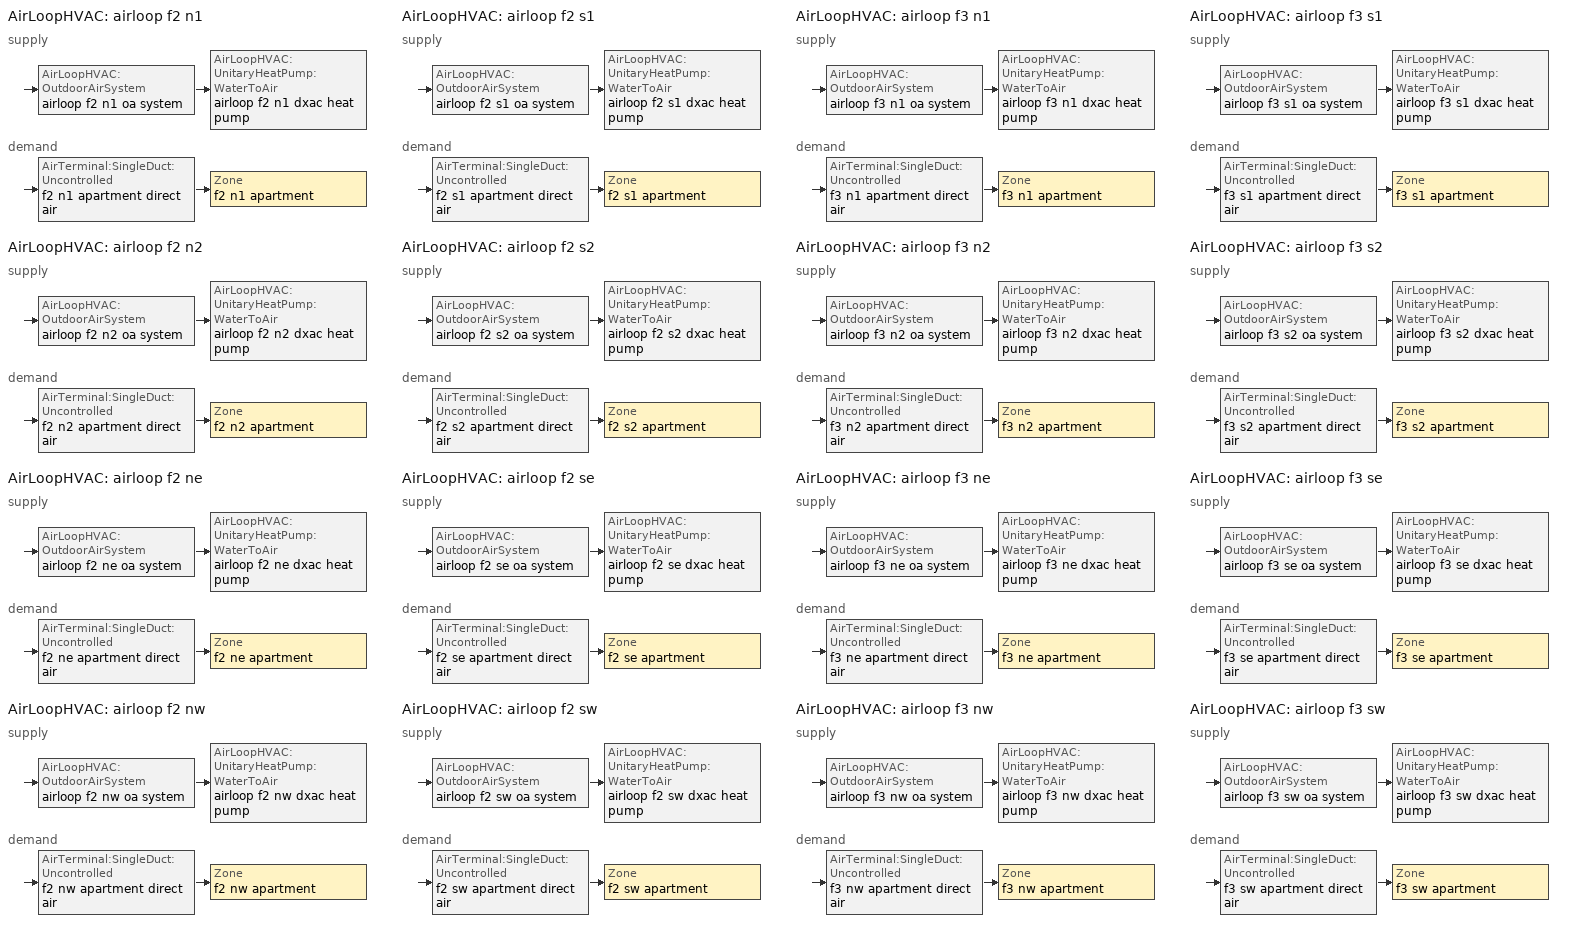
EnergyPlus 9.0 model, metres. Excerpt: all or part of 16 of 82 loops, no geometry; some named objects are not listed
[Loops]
AirLoopHVAC 'airloop f2 n1'
 supply: AirLoopHVAC:OutdoorAirSystem 'airloop f2 n1 oa system' > AirLoopHVAC:UnitaryHeatPump:WaterToAir 'airloop f2 n1 dxac heat pump'
 demand: AirTerminal:SingleDuct:Uncontrolled 'f2 n1 apartment direct air' > Zone 'f2 n1 apartment'
AirLoopHVAC 'airloop f2 n2'
 supply: AirLoopHVAC:OutdoorAirSystem 'airloop f2 n2 oa system' > AirLoopHVAC:UnitaryHeatPump:WaterToAir 'airloop f2 n2 dxac heat pump'
 demand: AirTerminal:SingleDuct:Uncontrolled 'f2 n2 apartment direct air' > Zone 'f2 n2 apartment'
AirLoopHVAC 'airloop f2 ne'
 supply: AirLoopHVAC:OutdoorAirSystem 'airloop f2 ne oa system' > AirLoopHVAC:UnitaryHeatPump:WaterToAir 'airloop f2 ne dxac heat pump'
 demand: AirTerminal:SingleDuct:Uncontrolled 'f2 ne apartment direct air' > Zone 'f2 ne apartment'
AirLoopHVAC 'airloop f2 nw'
 supply: AirLoopHVAC:OutdoorAirSystem 'airloop f2 nw oa system' > AirLoopHVAC:UnitaryHeatPump:WaterToAir 'airloop f2 nw dxac heat pump'
 demand: AirTerminal:SingleDuct:Uncontrolled 'f2 nw apartment direct air' > Zone 'f2 nw apartment'
AirLoopHVAC 'airloop f2 s1'
 supply: AirLoopHVAC:OutdoorAirSystem 'airloop f2 s1 oa system' > AirLoopHVAC:UnitaryHeatPump:WaterToAir 'airloop f2 s1 dxac heat pump'
 demand: AirTerminal:SingleDuct:Uncontrolled 'f2 s1 apartment direct air' > Zone 'f2 s1 apartment'
AirLoopHVAC 'airloop f2 s2'
 supply: AirLoopHVAC:OutdoorAirSystem 'airloop f2 s2 oa system' > AirLoopHVAC:UnitaryHeatPump:WaterToAir 'airloop f2 s2 dxac heat pump'
 demand: AirTerminal:SingleDuct:Uncontrolled 'f2 s2 apartment direct air' > Zone 'f2 s2 apartment'
AirLoopHVAC 'airloop f2 se'
 supply: AirLoopHVAC:OutdoorAirSystem 'airloop f2 se oa system' > AirLoopHVAC:UnitaryHeatPump:WaterToAir 'airloop f2 se dxac heat pump'
 demand: AirTerminal:SingleDuct:Uncontrolled 'f2 se apartment direct air' > Zone 'f2 se apartment'
AirLoopHVAC 'airloop f2 sw'
 supply: AirLoopHVAC:OutdoorAirSystem 'airloop f2 sw oa system' > AirLoopHVAC:UnitaryHeatPump:WaterToAir 'airloop f2 sw dxac heat pump'
 demand: AirTerminal:SingleDuct:Uncontrolled 'f2 sw apartment direct air' > Zone 'f2 sw apartment'
AirLoopHVAC 'airloop f3 n1'
 supply: AirLoopHVAC:OutdoorAirSystem 'airloop f3 n1 oa system' > AirLoopHVAC:UnitaryHeatPump:WaterToAir 'airloop f3 n1 dxac heat pump'
 demand: AirTerminal:SingleDuct:Uncontrolled 'f3 n1 apartment direct air' > Zone 'f3 n1 apartment'
AirLoopHVAC 'airloop f3 n2'
 supply: AirLoopHVAC:OutdoorAirSystem 'airloop f3 n2 oa system' > AirLoopHVAC:UnitaryHeatPump:WaterToAir 'airloop f3 n2 dxac heat pump'
 demand: AirTerminal:SingleDuct:Uncontrolled 'f3 n2 apartment direct air' > Zone 'f3 n2 apartment'
AirLoopHVAC 'airloop f3 ne'
 supply: AirLoopHVAC:OutdoorAirSystem 'airloop f3 ne oa system' > AirLoopHVAC:UnitaryHeatPump:WaterToAir 'airloop f3 ne dxac heat pump'
 demand: AirTerminal:SingleDuct:Uncontrolled 'f3 ne apartment direct air' > Zone 'f3 ne apartment'
AirLoopHVAC 'airloop f3 nw'
 supply: AirLoopHVAC:OutdoorAirSystem 'airloop f3 nw oa system' > AirLoopHVAC:UnitaryHeatPump:WaterToAir 'airloop f3 nw dxac heat pump'
 demand: AirTerminal:SingleDuct:Uncontrolled 'f3 nw apartment direct air' > Zone 'f3 nw apartment'
AirLoopHVAC 'airloop f3 s1'
 supply: AirLoopHVAC:OutdoorAirSystem 'airloop f3 s1 oa system' > AirLoopHVAC:UnitaryHeatPump:WaterToAir 'airloop f3 s1 dxac heat pump'
 demand: AirTerminal:SingleDuct:Uncontrolled 'f3 s1 apartment direct air' > Zone 'f3 s1 apartment'
AirLoopHVAC 'airloop f3 s2'
 supply: AirLoopHVAC:OutdoorAirSystem 'airloop f3 s2 oa system' > AirLoopHVAC:UnitaryHeatPump:WaterToAir 'airloop f3 s2 dxac heat pump'
 demand: AirTerminal:SingleDuct:Uncontrolled 'f3 s2 apartment direct air' > Zone 'f3 s2 apartment'
AirLoopHVAC 'airloop f3 se'
 supply: AirLoopHVAC:OutdoorAirSystem 'airloop f3 se oa system' > AirLoopHVAC:UnitaryHeatPump:WaterToAir 'airloop f3 se dxac heat pump'
 demand: AirTerminal:SingleDuct:Uncontrolled 'f3 se apartment direct air' > Zone 'f3 se apartment'
AirLoopHVAC 'airloop f3 sw'
 supply: AirLoopHVAC:OutdoorAirSystem 'airloop f3 sw oa system' > AirLoopHVAC:UnitaryHeatPump:WaterToAir 'airloop f3 sw dxac heat pump'
 demand: AirTerminal:SingleDuct:Uncontrolled 'f3 sw apartment direct air' > Zone 'f3 sw apartment'
[AirLoopHVAC]
airloop f2 n1: , airloop allapts availability manager, autosize, airloop f2 n1 branches, , airloop f2 n1 return air inlet, zonemixer f2 n1 return air outlet, zonesplitter f2 n1 supply air inlet, airloop f2 n1 supply air outlet
airloop f2 n2: , airloop allapts availability manager, autosize, airloop f2 n2 branches, , airloop f2 n2 return air inlet, zonemixer f2 n2 return air outlet, zonesplitter f2 n2 supply air inlet, airloop f2 n2 supply air outlet
airloop f2 ne: , airloop allapts availability manager, autosize, airloop f2 ne branches, , airloop f2 ne return air inlet, zonemixer f2 ne return air outlet, zonesplitter f2 ne supply air inlet, airloop f2 ne supply air outlet
airloop f2 nw: , airloop allapts availability manager, autosize, airloop f2 nw branches, , airloop f2 nw return air inlet, zonemixer f2 nw return air outlet, zonesplitter f2 nw supply air inlet, airloop f2 nw supply air outlet
airloop f2 s1: , airloop allapts availability manager, autosize, airloop f2 s1 branches, , airloop f2 s1 return air inlet, zonemixer f2 s1 return air outlet, zonesplitter f2 s1 supply air inlet, airloop f2 s1 supply air outlet
airloop f2 s2: , airloop allapts availability manager, autosize, airloop f2 s2 branches, , airloop f2 s2 return air inlet, zonemixer f2 s2 return air outlet, zonesplitter f2 s2 supply air inlet, airloop f2 s2 supply air outlet
airloop f2 se: , airloop allapts availability manager, autosize, airloop f2 se branches, , airloop f2 se return air inlet, zonemixer f2 se return air outlet, zonesplitter f2 se supply air inlet, airloop f2 se supply air outlet
airloop f2 sw: , airloop allapts availability manager, autosize, airloop f2 sw branches, , airloop f2 sw return air inlet, zonemixer f2 sw return air outlet, zonesplitter f2 sw supply air inlet, airloop f2 sw supply air outlet
airloop f3 n1: , airloop allapts availability manager, autosize, airloop f3 n1 branches, , airloop f3 n1 return air inlet, zonemixer f3 n1 return air outlet, zonesplitter f3 n1 supply air inlet, airloop f3 n1 supply air outlet
airloop f3 n2: , airloop allapts availability manager, autosize, airloop f3 n2 branches, , airloop f3 n2 return air inlet, zonemixer f3 n2 return air outlet, zonesplitter f3 n2 supply air inlet, airloop f3 n2 supply air outlet
airloop f3 ne: , airloop allapts availability manager, autosize, airloop f3 ne branches, , airloop f3 ne return air inlet, zonemixer f3 ne return air outlet, zonesplitter f3 ne supply air inlet, airloop f3 ne supply air outlet
airloop f3 nw: , airloop allapts availability manager, autosize, airloop f3 nw branches, , airloop f3 nw return air inlet, zonemixer f3 nw return air outlet, zonesplitter f3 nw supply air inlet, airloop f3 nw supply air outlet
airloop f3 s1: , airloop allapts availability manager, autosize, airloop f3 s1 branches, , airloop f3 s1 return air inlet, zonemixer f3 s1 return air outlet, zonesplitter f3 s1 supply air inlet, airloop f3 s1 supply air outlet
airloop f3 s2: , airloop allapts availability manager, autosize, airloop f3 s2 branches, , airloop f3 s2 return air inlet, zonemixer f3 s2 return air outlet, zonesplitter f3 s2 supply air inlet, airloop f3 s2 supply air outlet
airloop f3 se: , airloop allapts availability manager, autosize, airloop f3 se branches, , airloop f3 se return air inlet, zonemixer f3 se return air outlet, zonesplitter f3 se supply air inlet, airloop f3 se supply air outlet
airloop f3 sw: , airloop allapts availability manager, autosize, airloop f3 sw branches, , airloop f3 sw return air inlet, zonemixer f3 sw return air outlet, zonesplitter f3 sw supply air inlet, airloop f3 sw supply air outlet
[AirLoopHVAC:OutdoorAirSystem]
airloop f2 n1 oa system: airloop f2 n1 oa system controllers, airloop f2 n1 oa system equipment, airloop allapts availability manager
airloop f2 n2 oa system: airloop f2 n2 oa system controllers, airloop f2 n2 oa system equipment, airloop allapts availability manager
airloop f2 ne oa system: airloop f2 ne oa system controllers, airloop f2 ne oa system equipment, airloop allapts availability manager
airloop f2 nw oa system: airloop f2 nw oa system controllers, airloop f2 nw oa system equipment, airloop allapts availability manager
airloop f2 s1 oa system: airloop f2 s1 oa system controllers, airloop f2 s1 oa system equipment, airloop allapts availability manager
airloop f2 s2 oa system: airloop f2 s2 oa system controllers, airloop f2 s2 oa system equipment, airloop allapts availability manager
airloop f2 se oa system: airloop f2 se oa system controllers, airloop f2 se oa system equipment, airloop allapts availability manager
airloop f2 sw oa system: airloop f2 sw oa system controllers, airloop f2 sw oa system equipment, airloop allapts availability manager
airloop f3 n1 oa system: airloop f3 n1 oa system controllers, airloop f3 n1 oa system equipment, airloop allapts availability manager
airloop f3 n2 oa system: airloop f3 n2 oa system controllers, airloop f3 n2 oa system equipment, airloop allapts availability manager
airloop f3 ne oa system: airloop f3 ne oa system controllers, airloop f3 ne oa system equipment, airloop allapts availability manager
airloop f3 nw oa system: airloop f3 nw oa system controllers, airloop f3 nw oa system equipment, airloop allapts availability manager
airloop f3 s1 oa system: airloop f3 s1 oa system controllers, airloop f3 s1 oa system equipment, airloop allapts availability manager
airloop f3 s2 oa system: airloop f3 s2 oa system controllers, airloop f3 s2 oa system equipment, airloop allapts availability manager
airloop f3 se oa system: airloop f3 se oa system controllers, airloop f3 se oa system equipment, airloop allapts availability manager
airloop f3 sw oa system: airloop f3 sw oa system controllers, airloop f3 sw oa system equipment, airloop allapts availability manager
[AirLoopHVAC:UnitaryHeatPump:WaterToAir]
airloop f2 n1 dxac heat pump: all on, f2 n1 apartment mixed air outlet, airloop f2 n1 supply air outlet, autosize, f2 n1 apartment, fan:onoff, airloop f2 n1 supply fan, coil:heating:watertoairheatpump:equationfit, heat pump heating mode airloop f2 n1, 0.001, coil:cooling:watertoairheatpump:equationfit, heat pump cooling mode airloop f2 n1, 0.001, 2.5, 60, 0.01, 60, coil:heating:electric, heat pump dx supp heating coil airloop f2 n1, 50, , common osa inlet node, blowthrough, all off
airloop f2 n2 dxac heat pump: all on, f2 n2 apartment mixed air outlet, airloop f2 n2 supply air outlet, autosize, f2 n2 apartment, fan:onoff, airloop f2 n2 supply fan, coil:heating:watertoairheatpump:equationfit, heat pump heating mode airloop f2 n2, 0.001, coil:cooling:watertoairheatpump:equationfit, heat pump cooling mode airloop f2 n2, 0.001, 2.5, 60, 0.01, 60, coil:heating:electric, heat pump dx supp heating coil airloop f2 n2, 50, , common osa inlet node, blowthrough, all off
airloop f2 ne dxac heat pump: all on, f2 ne apartment mixed air outlet, airloop f2 ne supply air outlet, autosize, f2 ne apartment, fan:onoff, airloop f2 ne supply fan, coil:heating:watertoairheatpump:equationfit, heat pump heating mode airloop f2 ne, 0.001, coil:cooling:watertoairheatpump:equationfit, heat pump cooling mode airloop f2 ne, 0.001, 2.5, 60, 0.01, 60, coil:heating:electric, heat pump dx supp heating coil airloop f2 ne, 50, , common osa inlet node, blowthrough, all off
airloop f2 nw dxac heat pump: all on, f2 nw apartment mixed air outlet, airloop f2 nw supply air outlet, autosize, f2 nw apartment, fan:onoff, airloop f2 nw supply fan, coil:heating:watertoairheatpump:equationfit, heat pump heating mode airloop f2 nw, 0.001, coil:cooling:watertoairheatpump:equationfit, heat pump cooling mode airloop f2 nw, 0.001, 2.5, 60, 0.01, 60, coil:heating:electric, heat pump dx supp heating coil airloop f2 nw, 50, , common osa inlet node, blowthrough, all off
airloop f2 s1 dxac heat pump: all on, f2 s1 apartment mixed air outlet, airloop f2 s1 supply air outlet, autosize, f2 s1 apartment, fan:onoff, airloop f2 s1 supply fan, coil:heating:watertoairheatpump:equationfit, heat pump heating mode airloop f2 s1, 0.001, coil:cooling:watertoairheatpump:equationfit, heat pump cooling mode airloop f2 s1, 0.001, 2.5, 60, 0.01, 60, coil:heating:electric, heat pump dx supp heating coil airloop f2 s1, 50, , common osa inlet node, blowthrough, all off
airloop f2 s2 dxac heat pump: all on, f2 s2 apartment mixed air outlet, airloop f2 s2 supply air outlet, autosize, f2 s2 apartment, fan:onoff, airloop f2 s2 supply fan, coil:heating:watertoairheatpump:equationfit, heat pump heating mode airloop f2 s2, 0.001, coil:cooling:watertoairheatpump:equationfit, heat pump cooling mode airloop f2 s2, 0.001, 2.5, 60, 0.01, 60, coil:heating:electric, heat pump dx supp heating coil airloop f2 s2, 50, , common osa inlet node, blowthrough, all off
airloop f2 se dxac heat pump: all on, f2 se apartment mixed air outlet, airloop f2 se supply air outlet, autosize, f2 se apartment, fan:onoff, airloop f2 se supply fan, coil:heating:watertoairheatpump:equationfit, heat pump heating mode airloop f2 se, 0.001, coil:cooling:watertoairheatpump:equationfit, heat pump cooling mode airloop f2 se, 0.001, 2.5, 60, 0.01, 60, coil:heating:electric, heat pump dx supp heating coil airloop f2 se, 50, , common osa inlet node, blowthrough, all off
airloop f2 sw dxac heat pump: all on, f2 sw apartment mixed air outlet, airloop f2 sw supply air outlet, autosize, f2 sw apartment, fan:onoff, airloop f2 sw supply fan, coil:heating:watertoairheatpump:equationfit, heat pump heating mode airloop f2 sw, 0.001, coil:cooling:watertoairheatpump:equationfit, heat pump cooling mode airloop f2 sw, 0.001, 2.5, 60, 0.01, 60, coil:heating:electric, heat pump dx supp heating coil airloop f2 sw, 50, , common osa inlet node, blowthrough, all off
airloop f3 n1 dxac heat pump: all on, f3 n1 apartment mixed air outlet, airloop f3 n1 supply air outlet, autosize, f3 n1 apartment, fan:onoff, airloop f3 n1 supply fan, coil:heating:watertoairheatpump:equationfit, heat pump heating mode airloop f3 n1, 0.001, coil:cooling:watertoairheatpump:equationfit, heat pump cooling mode airloop f3 n1, 0.001, 2.5, 60, 0.01, 60, coil:heating:electric, heat pump dx supp heating coil airloop f3 n1, 50, , common osa inlet node, blowthrough, all off
airloop f3 n2 dxac heat pump: all on, f3 n2 apartment mixed air outlet, airloop f3 n2 supply air outlet, autosize, f3 n2 apartment, fan:onoff, airloop f3 n2 supply fan, coil:heating:watertoairheatpump:equationfit, heat pump heating mode airloop f3 n2, 0.001, coil:cooling:watertoairheatpump:equationfit, heat pump cooling mode airloop f3 n2, 0.001, 2.5, 60, 0.01, 60, coil:heating:electric, heat pump dx supp heating coil airloop f3 n2, 50, , common osa inlet node, blowthrough, all off
airloop f3 ne dxac heat pump: all on, f3 ne apartment mixed air outlet, airloop f3 ne supply air outlet, autosize, f3 ne apartment, fan:onoff, airloop f3 ne supply fan, coil:heating:watertoairheatpump:equationfit, heat pump heating mode airloop f3 ne, 0.001, coil:cooling:watertoairheatpump:equationfit, heat pump cooling mode airloop f3 ne, 0.001, 2.5, 60, 0.01, 60, coil:heating:electric, heat pump dx supp heating coil airloop f3 ne, 50, , common osa inlet node, blowthrough, all off
airloop f3 nw dxac heat pump: all on, f3 nw apartment mixed air outlet, airloop f3 nw supply air outlet, autosize, f3 nw apartment, fan:onoff, airloop f3 nw supply fan, coil:heating:watertoairheatpump:equationfit, heat pump heating mode airloop f3 nw, 0.001, coil:cooling:watertoairheatpump:equationfit, heat pump cooling mode airloop f3 nw, 0.001, 2.5, 60, 0.01, 60, coil:heating:electric, heat pump dx supp heating coil airloop f3 nw, 50, , common osa inlet node, blowthrough, all off
airloop f3 s1 dxac heat pump: all on, f3 s1 apartment mixed air outlet, airloop f3 s1 supply air outlet, autosize, f3 s1 apartment, fan:onoff, airloop f3 s1 supply fan, coil:heating:watertoairheatpump:equationfit, heat pump heating mode airloop f3 s1, 0.001, coil:cooling:watertoairheatpump:equationfit, heat pump cooling mode airloop f3 s1, 0.001, 2.5, 60, 0.01, 60, coil:heating:electric, heat pump dx supp heating coil airloop f3 s1, 50, , common osa inlet node, blowthrough, all off
airloop f3 s2 dxac heat pump: all on, f3 s2 apartment mixed air outlet, airloop f3 s2 supply air outlet, autosize, f3 s2 apartment, fan:onoff, airloop f3 s2 supply fan, coil:heating:watertoairheatpump:equationfit, heat pump heating mode airloop f3 s2, 0.001, coil:cooling:watertoairheatpump:equationfit, heat pump cooling mode airloop f3 s2, 0.001, 2.5, 60, 0.01, 60, coil:heating:electric, heat pump dx supp heating coil airloop f3 s2, 50, , common osa inlet node, blowthrough, all off
airloop f3 se dxac heat pump: all on, f3 se apartment mixed air outlet, airloop f3 se supply air outlet, autosize, f3 se apartment, fan:onoff, airloop f3 se supply fan, coil:heating:watertoairheatpump:equationfit, heat pump heating mode airloop f3 se, 0.001, coil:cooling:watertoairheatpump:equationfit, heat pump cooling mode airloop f3 se, 0.001, 2.5, 60, 0.01, 60, coil:heating:electric, heat pump dx supp heating coil airloop f3 se, 50, , common osa inlet node, blowthrough, all off
airloop f3 sw dxac heat pump: all on, f3 sw apartment mixed air outlet, airloop f3 sw supply air outlet, autosize, f3 sw apartment, fan:onoff, airloop f3 sw supply fan, coil:heating:watertoairheatpump:equationfit, heat pump heating mode airloop f3 sw, 0.001, coil:cooling:watertoairheatpump:equationfit, heat pump cooling mode airloop f3 sw, 0.001, 2.5, 60, 0.01, 60, coil:heating:electric, heat pump dx supp heating coil airloop f3 sw, 50, , common osa inlet node, blowthrough, all off
[AirTerminal:SingleDuct:Uncontrolled]
f2 n1 apartment direct air: all on, f2 n1 apartment supply inlet, autosize
f2 n2 apartment direct air: all on, f2 n2 apartment supply inlet, autosize
f2 ne apartment direct air: all on, f2 ne apartment supply inlet, autosize
f2 nw apartment direct air: all on, f2 nw apartment supply inlet, autosize
f2 s1 apartment direct air: all on, f2 s1 apartment supply inlet, autosize
f2 s2 apartment direct air: all on, f2 s2 apartment supply inlet, autosize
f2 se apartment direct air: all on, f2 se apartment supply inlet, autosize
f2 sw apartment direct air: all on, f2 sw apartment supply inlet, autosize
f3 n1 apartment direct air: all on, f3 n1 apartment supply inlet, autosize
f3 n2 apartment direct air: all on, f3 n2 apartment supply inlet, autosize
f3 ne apartment direct air: all on, f3 ne apartment supply inlet, autosize
f3 nw apartment direct air: all on, f3 nw apartment supply inlet, autosize
f3 s1 apartment direct air: all on, f3 s1 apartment supply inlet, autosize
f3 s2 apartment direct air: all on, f3 s2 apartment supply inlet, autosize
f3 se apartment direct air: all on, f3 se apartment supply inlet, autosize
f3 sw apartment direct air: all on, f3 sw apartment supply inlet, autosize
[Coil:Heating:Electric]
heat pump dx supp heating coil airloop f2 n1: all on, 1, autosize, heating coil air outlet node airloop f2 n1, airloop f2 n1 supply air outlet
heat pump dx supp heating coil airloop f2 n2: all on, 1, autosize, heating coil air outlet node airloop f2 n2, airloop f2 n2 supply air outlet
heat pump dx supp heating coil airloop f2 ne: all on, 1, autosize, heating coil air outlet node airloop f2 ne, airloop f2 ne supply air outlet
heat pump dx supp heating coil airloop f2 nw: all on, 1, autosize, heating coil air outlet node airloop f2 nw, airloop f2 nw supply air outlet
heat pump dx supp heating coil airloop f2 s1: all on, 1, autosize, heating coil air outlet node airloop f2 s1, airloop f2 s1 supply air outlet
heat pump dx supp heating coil airloop f2 s2: all on, 1, autosize, heating coil air outlet node airloop f2 s2, airloop f2 s2 supply air outlet
heat pump dx supp heating coil airloop f2 se: all on, 1, autosize, heating coil air outlet node airloop f2 se, airloop f2 se supply air outlet
heat pump dx supp heating coil airloop f2 sw: all on, 1, autosize, heating coil air outlet node airloop f2 sw, airloop f2 sw supply air outlet
heat pump dx supp heating coil airloop f3 n1: all on, 1, autosize, heating coil air outlet node airloop f3 n1, airloop f3 n1 supply air outlet
heat pump dx supp heating coil airloop f3 n2: all on, 1, autosize, heating coil air outlet node airloop f3 n2, airloop f3 n2 supply air outlet
heat pump dx supp heating coil airloop f3 ne: all on, 1, autosize, heating coil air outlet node airloop f3 ne, airloop f3 ne supply air outlet
heat pump dx supp heating coil airloop f3 nw: all on, 1, autosize, heating coil air outlet node airloop f3 nw, airloop f3 nw supply air outlet
heat pump dx supp heating coil airloop f3 s1: all on, 1, autosize, heating coil air outlet node airloop f3 s1, airloop f3 s1 supply air outlet
heat pump dx supp heating coil airloop f3 s2: all on, 1, autosize, heating coil air outlet node airloop f3 s2, airloop f3 s2 supply air outlet
heat pump dx supp heating coil airloop f3 se: all on, 1, autosize, heating coil air outlet node airloop f3 se, airloop f3 se supply air outlet
heat pump dx supp heating coil airloop f3 sw: all on, 1, autosize, heating coil air outlet node airloop f3 sw, airloop f3 sw supply air outlet
[Controller:OutdoorAir]
airloop f2 n1 oa controller: f2 n1 apartment relief air outlet, airloop f2 n1 return air inlet, f2 n1 apartment mixed air outlet, f2 n1 apartment outside air inlet, autosize, autosize, noeconomizer, modulateflow, , , , , , lockoutwithheating, fixedminimum, all off, , , , , no, , 1, yes, bypasswhenwithineconomizerlimits
airloop f2 n2 oa controller: f2 n2 apartment relief air outlet, airloop f2 n2 return air inlet, f2 n2 apartment mixed air outlet, f2 n2 apartment outside air inlet, autosize, autosize, noeconomizer, modulateflow, , , , , , lockoutwithheating, fixedminimum, all off, , , , , no, , 1, yes, bypasswhenwithineconomizerlimits
airloop f2 ne oa controller: f2 ne apartment relief air outlet, airloop f2 ne return air inlet, f2 ne apartment mixed air outlet, f2 ne apartment outside air inlet, autosize, autosize, noeconomizer, modulateflow, , , , , , lockoutwithheating, fixedminimum, all off, , , , , no, , 1, yes, bypasswhenwithineconomizerlimits
airloop f2 nw oa controller: f2 nw apartment relief air outlet, airloop f2 nw return air inlet, f2 nw apartment mixed air outlet, f2 nw apartment outside air inlet, autosize, autosize, noeconomizer, modulateflow, , , , , , lockoutwithheating, fixedminimum, all off, , , , , no, , 1, yes, bypasswhenwithineconomizerlimits
airloop f2 s1 oa controller: f2 s1 apartment relief air outlet, airloop f2 s1 return air inlet, f2 s1 apartment mixed air outlet, f2 s1 apartment outside air inlet, autosize, autosize, noeconomizer, modulateflow, , , , , , lockoutwithheating, fixedminimum, all off, , , , , no, , 1, yes, bypasswhenwithineconomizerlimits
airloop f2 s2 oa controller: f2 s2 apartment relief air outlet, airloop f2 s2 return air inlet, f2 s2 apartment mixed air outlet, f2 s2 apartment outside air inlet, autosize, autosize, noeconomizer, modulateflow, , , , , , lockoutwithheating, fixedminimum, all off, , , , , no, , 1, yes, bypasswhenwithineconomizerlimits
airloop f2 se oa controller: f2 se apartment relief air outlet, airloop f2 se return air inlet, f2 se apartment mixed air outlet, f2 se apartment outside air inlet, autosize, autosize, noeconomizer, modulateflow, , , , , , lockoutwithheating, fixedminimum, all off, , , , , no, , 1, yes, bypasswhenwithineconomizerlimits
airloop f2 sw oa controller: f2 sw apartment relief air outlet, airloop f2 sw return air inlet, f2 sw apartment mixed air outlet, f2 sw apartment outside air inlet, autosize, autosize, noeconomizer, modulateflow, , , , , , lockoutwithheating, fixedminimum, all off, , , , , no, , 1, yes, bypasswhenwithineconomizerlimits
airloop f3 n1 oa controller: f3 n1 apartment relief air outlet, airloop f3 n1 return air inlet, f3 n1 apartment mixed air outlet, f3 n1 apartment outside air inlet, autosize, autosize, noeconomizer, modulateflow, , , , , , lockoutwithheating, fixedminimum, all off, , , , , no, , 1, yes, bypasswhenwithineconomizerlimits
airloop f3 n2 oa controller: f3 n2 apartment relief air outlet, airloop f3 n2 return air inlet, f3 n2 apartment mixed air outlet, f3 n2 apartment outside air inlet, autosize, autosize, noeconomizer, modulateflow, , , , , , lockoutwithheating, fixedminimum, all off, , , , , no, , 1, yes, bypasswhenwithineconomizerlimits
airloop f3 ne oa controller: f3 ne apartment relief air outlet, airloop f3 ne return air inlet, f3 ne apartment mixed air outlet, f3 ne apartment outside air inlet, autosize, autosize, noeconomizer, modulateflow, , , , , , lockoutwithheating, fixedminimum, all off, , , , , no, , 1, yes, bypasswhenwithineconomizerlimits
airloop f3 nw oa controller: f3 nw apartment relief air outlet, airloop f3 nw return air inlet, f3 nw apartment mixed air outlet, f3 nw apartment outside air inlet, autosize, autosize, noeconomizer, modulateflow, , , , , , lockoutwithheating, fixedminimum, all off, , , , , no, , 1, yes, bypasswhenwithineconomizerlimits
airloop f3 s1 oa controller: f3 s1 apartment relief air outlet, airloop f3 s1 return air inlet, f3 s1 apartment mixed air outlet, f3 s1 apartment outside air inlet, autosize, autosize, noeconomizer, modulateflow, , , , , , lockoutwithheating, fixedminimum, all off, , , , , no, , 1, yes, bypasswhenwithineconomizerlimits
airloop f3 s2 oa controller: f3 s2 apartment relief air outlet, airloop f3 s2 return air inlet, f3 s2 apartment mixed air outlet, f3 s2 apartment outside air inlet, autosize, autosize, noeconomizer, modulateflow, , , , , , lockoutwithheating, fixedminimum, all off, , , , , no, , 1, yes, bypasswhenwithineconomizerlimits
airloop f3 se oa controller: f3 se apartment relief air outlet, airloop f3 se return air inlet, f3 se apartment mixed air outlet, f3 se apartment outside air inlet, autosize, autosize, noeconomizer, modulateflow, , , , , , lockoutwithheating, fixedminimum, all off, , , , , no, , 1, yes, bypasswhenwithineconomizerlimits
airloop f3 sw oa controller: f3 sw apartment relief air outlet, airloop f3 sw return air inlet, f3 sw apartment mixed air outlet, f3 sw apartment outside air inlet, autosize, autosize, noeconomizer, modulateflow, , , , , , lockoutwithheating, fixedminimum, all off, , , , , no, , 1, yes, bypasswhenwithineconomizerlimits
[DesignSpecification:OutdoorAir]
sz dsoa f2 n1 apartment; sz dsoa f2 n2 apartment; sz dsoa f2 ne apartment; sz dsoa f2 nw apartment; sz dsoa f2 s1 apartment; sz dsoa f2 s2 apartment; sz dsoa f2 se apartment; sz dsoa f2 sw apartment; sz dsoa f3 n1 apartment; sz dsoa f3 n2 apartment; sz dsoa f3 ne apartment; sz dsoa f3 nw apartment; sz dsoa f3 s1 apartment; sz dsoa f3 s2 apartment; sz dsoa f3 se apartment; sz dsoa f3 sw apartment: flow/area, , 0.000294083
[Fan:OnOff]
airloop f2 n1 supply fan: all on, 0.55575, 622.5, autosize, 0.855, 1, f2 n1 apartment mixed air outlet, airloop f2 n1 supply fan outlet
airloop f2 n2 supply fan: all on, 0.55575, 622.5, autosize, 0.855, 1, f2 n2 apartment mixed air outlet, airloop f2 n2 supply fan outlet
airloop f2 ne supply fan: all on, 0.55575, 622.5, autosize, 0.855, 1, f2 ne apartment mixed air outlet, airloop f2 ne supply fan outlet
airloop f2 nw supply fan: all on, 0.55575, 622.5, autosize, 0.855, 1, f2 nw apartment mixed air outlet, airloop f2 nw supply fan outlet
airloop f2 s1 supply fan: all on, 0.55575, 622.5, autosize, 0.855, 1, f2 s1 apartment mixed air outlet, airloop f2 s1 supply fan outlet
airloop f2 s2 supply fan: all on, 0.55575, 622.5, autosize, 0.855, 1, f2 s2 apartment mixed air outlet, airloop f2 s2 supply fan outlet
airloop f2 se supply fan: all on, 0.55575, 622.5, autosize, 0.855, 1, f2 se apartment mixed air outlet, airloop f2 se supply fan outlet
airloop f2 sw supply fan: all on, 0.55575, 622.5, autosize, 0.855, 1, f2 sw apartment mixed air outlet, airloop f2 sw supply fan outlet
airloop f3 n1 supply fan: all on, 0.55575, 622.5, autosize, 0.855, 1, f3 n1 apartment mixed air outlet, airloop f3 n1 supply fan outlet
airloop f3 n2 supply fan: all on, 0.55575, 622.5, autosize, 0.855, 1, f3 n2 apartment mixed air outlet, airloop f3 n2 supply fan outlet
airloop f3 ne supply fan: all on, 0.55575, 622.5, autosize, 0.855, 1, f3 ne apartment mixed air outlet, airloop f3 ne supply fan outlet
airloop f3 nw supply fan: all on, 0.55575, 622.5, autosize, 0.855, 1, f3 nw apartment mixed air outlet, airloop f3 nw supply fan outlet
airloop f3 s1 supply fan: all on, 0.55575, 622.5, autosize, 0.855, 1, f3 s1 apartment mixed air outlet, airloop f3 s1 supply fan outlet
airloop f3 s2 supply fan: all on, 0.55575, 622.5, autosize, 0.855, 1, f3 s2 apartment mixed air outlet, airloop f3 s2 supply fan outlet
airloop f3 se supply fan: all on, 0.55575, 622.5, autosize, 0.855, 1, f3 se apartment mixed air outlet, airloop f3 se supply fan outlet
airloop f3 sw supply fan: all on, 0.55575, 622.5, autosize, 0.855, 1, f3 sw apartment mixed air outlet, airloop f3 sw supply fan outlet
f2 n1 apartment erv exh fan: all on, 0.303158, 233.6875, autosize, 0.48, 1, f2 n1 apartment erv secondary outlet node, f2 n1 apartment erv exh fan outlet node, , , General
f2 n1 apartment erv sup fan: all on, 0.303158, 233.6875, autosize, 0.48, 1, f2 n1 apartment erv outlet node, f2 n1 apartment erv sup fan outlet node, , , General
f2 n2 apartment erv exh fan: all on, 0.303158, 233.6875, autosize, 0.48, 1, f2 n2 apartment erv secondary outlet node, f2 n2 apartment erv exh fan outlet node, , , General
f2 n2 apartment erv sup fan: all on, 0.303158, 233.6875, autosize, 0.48, 1, f2 n2 apartment erv outlet node, f2 n2 apartment erv sup fan outlet node, , , General
f2 ne apartment erv exh fan: all on, 0.303158, 233.6875, autosize, 0.48, 1, f2 ne apartment erv secondary outlet node, f2 ne apartment erv exh fan outlet node, , , General
f2 ne apartment erv sup fan: all on, 0.303158, 233.6875, autosize, 0.48, 1, f2 ne apartment erv outlet node, f2 ne apartment erv sup fan outlet node, , , General
f2 nw apartment erv exh fan: all on, 0.303158, 233.6875, autosize, 0.48, 1, f2 nw apartment erv secondary outlet node, f2 nw apartment erv exh fan outlet node, , , General
f2 nw apartment erv sup fan: all on, 0.303158, 233.6875, autosize, 0.48, 1, f2 nw apartment erv outlet node, f2 nw apartment erv sup fan outlet node, , , General
f2 s1 apartment erv exh fan: all on, 0.303158, 233.6875, autosize, 0.48, 1, f2 s1 apartment erv secondary outlet node, f2 s1 apartment erv exh fan outlet node, , , General
f2 s1 apartment erv sup fan: all on, 0.303158, 233.6875, autosize, 0.48, 1, f2 s1 apartment erv outlet node, f2 s1 apartment erv sup fan outlet node, , , General
f2 s2 apartment erv exh fan: all on, 0.303158, 233.6875, autosize, 0.48, 1, f2 s2 apartment erv secondary outlet node, f2 s2 apartment erv exh fan outlet node, , , General
f2 s2 apartment erv sup fan: all on, 0.303158, 233.6875, autosize, 0.48, 1, f2 s2 apartment erv outlet node, f2 s2 apartment erv sup fan outlet node, , , General
f2 se apartment erv exh fan: all on, 0.303158, 233.6875, autosize, 0.48, 1, f2 se apartment erv secondary outlet node, f2 se apartment erv exh fan outlet node, , , General
f2 se apartment erv sup fan: all on, 0.303158, 233.6875, autosize, 0.48, 1, f2 se apartment erv outlet node, f2 se apartment erv sup fan outlet node, , , General
f2 sw apartment erv exh fan: all on, 0.303158, 233.6875, autosize, 0.48, 1, f2 sw apartment erv secondary outlet node, f2 sw apartment erv exh fan outlet node, , , General
f2 sw apartment erv sup fan: all on, 0.303158, 233.6875, autosize, 0.48, 1, f2 sw apartment erv outlet node, f2 sw apartment erv sup fan outlet node, , , General
f3 n1 apartment erv exh fan: all on, 0.303158, 233.6875, autosize, 0.48, 1, f3 n1 apartment erv secondary outlet node, f3 n1 apartment erv exh fan outlet node, , , General
f3 n1 apartment erv sup fan: all on, 0.303158, 233.6875, autosize, 0.48, 1, f3 n1 apartment erv outlet node, f3 n1 apartment erv sup fan outlet node, , , General
f3 n2 apartment erv exh fan: all on, 0.303158, 233.6875, autosize, 0.48, 1, f3 n2 apartment erv secondary outlet node, f3 n2 apartment erv exh fan outlet node, , , General
f3 n2 apartment erv sup fan: all on, 0.303158, 233.6875, autosize, 0.48, 1, f3 n2 apartment erv outlet node, f3 n2 apartment erv sup fan outlet node, , , General
f3 ne apartment erv exh fan: all on, 0.303158, 233.6875, autosize, 0.48, 1, f3 ne apartment erv secondary outlet node, f3 ne apartment erv exh fan outlet node, , , General
f3 ne apartment erv sup fan: all on, 0.303158, 233.6875, autosize, 0.48, 1, f3 ne apartment erv outlet node, f3 ne apartment erv sup fan outlet node, , , General
f3 nw apartment erv exh fan: all on, 0.303158, 233.6875, autosize, 0.48, 1, f3 nw apartment erv secondary outlet node, f3 nw apartment erv exh fan outlet node, , , General
f3 nw apartment erv sup fan: all on, 0.303158, 233.6875, autosize, 0.48, 1, f3 nw apartment erv outlet node, f3 nw apartment erv sup fan outlet node, , , General
f3 s1 apartment erv exh fan: all on, 0.303158, 233.6875, autosize, 0.48, 1, f3 s1 apartment erv secondary outlet node, f3 s1 apartment erv exh fan outlet node, , , General
f3 s1 apartment erv sup fan: all on, 0.303158, 233.6875, autosize, 0.48, 1, f3 s1 apartment erv outlet node, f3 s1 apartment erv sup fan outlet node, , , General
f3 s2 apartment erv exh fan: all on, 0.303158, 233.6875, autosize, 0.48, 1, f3 s2 apartment erv secondary outlet node, f3 s2 apartment erv exh fan outlet node, , , General
f3 s2 apartment erv sup fan: all on, 0.303158, 233.6875, autosize, 0.48, 1, f3 s2 apartment erv outlet node, f3 s2 apartment erv sup fan outlet node, , , General
f3 se apartment erv exh fan: all on, 0.303158, 233.6875, autosize, 0.48, 1, f3 se apartment erv secondary outlet node, f3 se apartment erv exh fan outlet node, , , General
f3 se apartment erv sup fan: all on, 0.303158, 233.6875, autosize, 0.48, 1, f3 se apartment erv outlet node, f3 se apartment erv sup fan outlet node, , , General
f3 sw apartment erv exh fan: all on, 0.303158, 233.6875, autosize, 0.48, 1, f3 sw apartment erv secondary outlet node, f3 sw apartment erv exh fan outlet node, , , General
f3 sw apartment erv sup fan: all on, 0.303158, 233.6875, autosize, 0.48, 1, f3 sw apartment erv outlet node, f3 sw apartment erv sup fan outlet node, , , General
[HeatExchanger:AirToAir:SensibleAndLatent]
f2 n1 apartment oa heat exchanger: allon_except_dd, autosize, 0, 0, 0, 0, 0, 0, 0, 0, f2 n1 apartment outside air node, f2 n1 apartment erv outlet node, f2 n1 apartment zone exhaust node, f2 n1 apartment erv secondary outlet node, 0, no, rotary, exhaustonly, -23.3, 0.167, 1.44
f2 n2 apartment oa heat exchanger: allon_except_dd, autosize, 0, 0, 0, 0, 0, 0, 0, 0, f2 n2 apartment outside air node, f2 n2 apartment erv outlet node, f2 n2 apartment zone exhaust node, f2 n2 apartment erv secondary outlet node, 0, no, rotary, exhaustonly, -23.3, 0.167, 1.44
f2 ne apartment oa heat exchanger: allon_except_dd, autosize, 0, 0, 0, 0, 0, 0, 0, 0, f2 ne apartment outside air node, f2 ne apartment erv outlet node, f2 ne apartment zone exhaust node, f2 ne apartment erv secondary outlet node, 0, no, rotary, exhaustonly, -23.3, 0.167, 1.44
f2 nw apartment oa heat exchanger: allon_except_dd, autosize, 0, 0, 0, 0, 0, 0, 0, 0, f2 nw apartment outside air node, f2 nw apartment erv outlet node, f2 nw apartment zone exhaust node, f2 nw apartment erv secondary outlet node, 0, no, rotary, exhaustonly, -23.3, 0.167, 1.44
f2 s1 apartment oa heat exchanger: allon_except_dd, autosize, 0, 0, 0, 0, 0, 0, 0, 0, f2 s1 apartment outside air node, f2 s1 apartment erv outlet node, f2 s1 apartment zone exhaust node, f2 s1 apartment erv secondary outlet node, 0, no, rotary, exhaustonly, -23.3, 0.167, 1.44
f2 s2 apartment oa heat exchanger: allon_except_dd, autosize, 0, 0, 0, 0, 0, 0, 0, 0, f2 s2 apartment outside air node, f2 s2 apartment erv outlet node, f2 s2 apartment zone exhaust node, f2 s2 apartment erv secondary outlet node, 0, no, rotary, exhaustonly, -23.3, 0.167, 1.44
f2 se apartment oa heat exchanger: allon_except_dd, autosize, 0, 0, 0, 0, 0, 0, 0, 0, f2 se apartment outside air node, f2 se apartment erv outlet node, f2 se apartment zone exhaust node, f2 se apartment erv secondary outlet node, 0, no, rotary, exhaustonly, -23.3, 0.167, 1.44
f2 sw apartment oa heat exchanger: allon_except_dd, autosize, 0, 0, 0, 0, 0, 0, 0, 0, f2 sw apartment outside air node, f2 sw apartment erv outlet node, f2 sw apartment zone exhaust node, f2 sw apartment erv secondary outlet node, 0, no, rotary, exhaustonly, -23.3, 0.167, 1.44
f3 n1 apartment oa heat exchanger: allon_except_dd, autosize, 0, 0, 0, 0, 0, 0, 0, 0, f3 n1 apartment outside air node, f3 n1 apartment erv outlet node, f3 n1 apartment zone exhaust node, f3 n1 apartment erv secondary outlet node, 0, no, rotary, exhaustonly, -23.3, 0.167, 1.44
f3 n2 apartment oa heat exchanger: allon_except_dd, autosize, 0, 0, 0, 0, 0, 0, 0, 0, f3 n2 apartment outside air node, f3 n2 apartment erv outlet node, f3 n2 apartment zone exhaust node, f3 n2 apartment erv secondary outlet node, 0, no, rotary, exhaustonly, -23.3, 0.167, 1.44
f3 ne apartment oa heat exchanger: allon_except_dd, autosize, 0, 0, 0, 0, 0, 0, 0, 0, f3 ne apartment outside air node, f3 ne apartment erv outlet node, f3 ne apartment zone exhaust node, f3 ne apartment erv secondary outlet node, 0, no, rotary, exhaustonly, -23.3, 0.167, 1.44
f3 nw apartment oa heat exchanger: allon_except_dd, autosize, 0, 0, 0, 0, 0, 0, 0, 0, f3 nw apartment outside air node, f3 nw apartment erv outlet node, f3 nw apartment zone exhaust node, f3 nw apartment erv secondary outlet node, 0, no, rotary, exhaustonly, -23.3, 0.167, 1.44
f3 s1 apartment oa heat exchanger: allon_except_dd, autosize, 0, 0, 0, 0, 0, 0, 0, 0, f3 s1 apartment outside air node, f3 s1 apartment erv outlet node, f3 s1 apartment zone exhaust node, f3 s1 apartment erv secondary outlet node, 0, no, rotary, exhaustonly, -23.3, 0.167, 1.44
f3 s2 apartment oa heat exchanger: allon_except_dd, autosize, 0, 0, 0, 0, 0, 0, 0, 0, f3 s2 apartment outside air node, f3 s2 apartment erv outlet node, f3 s2 apartment zone exhaust node, f3 s2 apartment erv secondary outlet node, 0, no, rotary, exhaustonly, -23.3, 0.167, 1.44
f3 se apartment oa heat exchanger: allon_except_dd, autosize, 0, 0, 0, 0, 0, 0, 0, 0, f3 se apartment outside air node, f3 se apartment erv outlet node, f3 se apartment zone exhaust node, f3 se apartment erv secondary outlet node, 0, no, rotary, exhaustonly, -23.3, 0.167, 1.44
f3 sw apartment oa heat exchanger: allon_except_dd, autosize, 0, 0, 0, 0, 0, 0, 0, 0, f3 sw apartment outside air node, f3 sw apartment erv outlet node, f3 sw apartment zone exhaust node, f3 sw apartment erv secondary outlet node, 0, no, rotary, exhaustonly, -23.3, 0.167, 1.44
[OutdoorAir:Mixer]
f2 n1 apartment oa mixing box: f2 n1 apartment mixed air outlet, f2 n1 apartment outside air inlet, f2 n1 apartment relief air outlet, airloop f2 n1 return air inlet
f2 n2 apartment oa mixing box: f2 n2 apartment mixed air outlet, f2 n2 apartment outside air inlet, f2 n2 apartment relief air outlet, airloop f2 n2 return air inlet
f2 ne apartment oa mixing box: f2 ne apartment mixed air outlet, f2 ne apartment outside air inlet, f2 ne apartment relief air outlet, airloop f2 ne return air inlet
f2 nw apartment oa mixing box: f2 nw apartment mixed air outlet, f2 nw apartment outside air inlet, f2 nw apartment relief air outlet, airloop f2 nw return air inlet
f2 s1 apartment oa mixing box: f2 s1 apartment mixed air outlet, f2 s1 apartment outside air inlet, f2 s1 apartment relief air outlet, airloop f2 s1 return air inlet
f2 s2 apartment oa mixing box: f2 s2 apartment mixed air outlet, f2 s2 apartment outside air inlet, f2 s2 apartment relief air outlet, airloop f2 s2 return air inlet
f2 se apartment oa mixing box: f2 se apartment mixed air outlet, f2 se apartment outside air inlet, f2 se apartment relief air outlet, airloop f2 se return air inlet
f2 sw apartment oa mixing box: f2 sw apartment mixed air outlet, f2 sw apartment outside air inlet, f2 sw apartment relief air outlet, airloop f2 sw return air inlet
f3 n1 apartment oa mixing box: f3 n1 apartment mixed air outlet, f3 n1 apartment outside air inlet, f3 n1 apartment relief air outlet, airloop f3 n1 return air inlet
f3 n2 apartment oa mixing box: f3 n2 apartment mixed air outlet, f3 n2 apartment outside air inlet, f3 n2 apartment relief air outlet, airloop f3 n2 return air inlet
f3 ne apartment oa mixing box: f3 ne apartment mixed air outlet, f3 ne apartment outside air inlet, f3 ne apartment relief air outlet, airloop f3 ne return air inlet
f3 nw apartment oa mixing box: f3 nw apartment mixed air outlet, f3 nw apartment outside air inlet, f3 nw apartment relief air outlet, airloop f3 nw return air inlet
f3 s1 apartment oa mixing box: f3 s1 apartment mixed air outlet, f3 s1 apartment outside air inlet, f3 s1 apartment relief air outlet, airloop f3 s1 return air inlet
f3 s2 apartment oa mixing box: f3 s2 apartment mixed air outlet, f3 s2 apartment outside air inlet, f3 s2 apartment relief air outlet, airloop f3 s2 return air inlet
f3 se apartment oa mixing box: f3 se apartment mixed air outlet, f3 se apartment outside air inlet, f3 se apartment relief air outlet, airloop f3 se return air inlet
f3 sw apartment oa mixing box: f3 sw apartment mixed air outlet, f3 sw apartment outside air inlet, f3 sw apartment relief air outlet, airloop f3 sw return air inlet
[Sizing:System]
airloop f2 n1; airloop f2 n2; airloop f2 ne; airloop f2 nw; airloop f2 s1; airloop f2 s2; airloop f2 se; airloop f2 sw; airloop f3 n1; airloop f3 n2; airloop f3 ne; airloop f3 nw; airloop f3 s1; airloop f3 s2; airloop f3 se; airloop f3 sw: sensible, autosize, 1, 7, 0.008, 11, 0.008, 14, 40, noncoincident, no, no, 0.008, 0.008, designday, 0, , , , designday, 0, , , , , zonesum
[Sizing:Zone]
f2 n1 apartment: supplyairtemperature, 14, , supplyairtemperature, 40, , 0.008, 0.008, sz dsoa f2 n1 apartment, , , designday, 0, , , 0, designday, 0, , , 0
f2 n2 apartment: supplyairtemperature, 14, , supplyairtemperature, 40, , 0.008, 0.008, sz dsoa f2 n2 apartment, , , designday, 0, , , 0, designday, 0, , , 0
f2 ne apartment: supplyairtemperature, 14, , supplyairtemperature, 40, , 0.008, 0.008, sz dsoa f2 ne apartment, , , designday, 0, , , 0, designday, 0, , , 0
f2 nw apartment: supplyairtemperature, 14, , supplyairtemperature, 40, , 0.008, 0.008, sz dsoa f2 nw apartment, , , designday, 0, , , 0, designday, 0, , , 0
f2 s1 apartment: supplyairtemperature, 14, , supplyairtemperature, 40, , 0.008, 0.008, sz dsoa f2 s1 apartment, , , designday, 0, , , 0, designday, 0, , , 0
f2 s2 apartment: supplyairtemperature, 14, , supplyairtemperature, 40, , 0.008, 0.008, sz dsoa f2 s2 apartment, , , designday, 0, , , 0, designday, 0, , , 0
f2 se apartment: supplyairtemperature, 14, , supplyairtemperature, 40, , 0.008, 0.008, sz dsoa f2 se apartment, , , designday, 0, , , 0, designday, 0, , , 0
f2 sw apartment: supplyairtemperature, 14, , supplyairtemperature, 40, , 0.008, 0.008, sz dsoa f2 sw apartment, , , designday, 0, , , 0, designday, 0, , , 0
f3 n1 apartment: supplyairtemperature, 14, , supplyairtemperature, 40, , 0.008, 0.008, sz dsoa f3 n1 apartment, , , designday, 0, , , 0, designday, 0, , , 0
f3 n2 apartment: supplyairtemperature, 14, , supplyairtemperature, 40, , 0.008, 0.008, sz dsoa f3 n2 apartment, , , designday, 0, , , 0, designday, 0, , , 0
f3 ne apartment: supplyairtemperature, 14, , supplyairtemperature, 40, , 0.008, 0.008, sz dsoa f3 ne apartment, , , designday, 0, , , 0, designday, 0, , , 0
f3 nw apartment: supplyairtemperature, 14, , supplyairtemperature, 40, , 0.008, 0.008, sz dsoa f3 nw apartment, , , designday, 0, , , 0, designday, 0, , , 0
f3 s1 apartment: supplyairtemperature, 14, , supplyairtemperature, 40, , 0.008, 0.008, sz dsoa f3 s1 apartment, , , designday, 0, , , 0, designday, 0, , , 0
f3 s2 apartment: supplyairtemperature, 14, , supplyairtemperature, 40, , 0.008, 0.008, sz dsoa f3 s2 apartment, , , designday, 0, , , 0, designday, 0, , , 0
f3 se apartment: supplyairtemperature, 14, , supplyairtemperature, 40, , 0.008, 0.008, sz dsoa f3 se apartment, , , designday, 0, , , 0, designday, 0, , , 0
f3 sw apartment: supplyairtemperature, 14, , supplyairtemperature, 40, , 0.008, 0.008, sz dsoa f3 sw apartment, , , designday, 0, , , 0, designday, 0, , , 0
[ThermostatSetpoint:DualSetpoint]
n apartment cooling setpoints dual sp control: n htgsetp_apt_sch, n clgsetp_apt_sch
s apartment cooling setpoints dual sp control: s htgsetp_apt_sch, s clgsetp_apt_sch
[ThermostatSetpoint:SingleCooling]
aptcoolingsetpoint: clgsetp_apt_sch
[ThermostatSetpoint:SingleHeating]
aptheatingsetpoint: htgsetp_apt_sch
[ZoneControl:Thermostat]
f2 n1 apartment thermostat: f2 n1 apartment, zone control type sched, thermostatsetpoint:singlecooling, aptcoolingsetpoint, thermostatsetpoint:singleheating, aptheatingsetpoint, thermostatsetpoint:dualsetpoint, n apartment cooling setpoints dual sp control
f2 n2 apartment thermostat: f2 n2 apartment, zone control type sched, thermostatsetpoint:singlecooling, aptcoolingsetpoint, thermostatsetpoint:singleheating, aptheatingsetpoint, thermostatsetpoint:dualsetpoint, n apartment cooling setpoints dual sp control
f2 ne apartment thermostat: f2 ne apartment, zone control type sched, thermostatsetpoint:singlecooling, aptcoolingsetpoint, thermostatsetpoint:singleheating, aptheatingsetpoint, thermostatsetpoint:dualsetpoint, n apartment cooling setpoints dual sp control
f2 nw apartment thermostat: f2 nw apartment, zone control type sched, thermostatsetpoint:singlecooling, aptcoolingsetpoint, thermostatsetpoint:singleheating, aptheatingsetpoint, thermostatsetpoint:dualsetpoint, n apartment cooling setpoints dual sp control
f2 s1 apartment thermostat: f2 s1 apartment, zone control type sched, thermostatsetpoint:singlecooling, aptcoolingsetpoint, thermostatsetpoint:singleheating, aptheatingsetpoint, thermostatsetpoint:dualsetpoint, s apartment cooling setpoints dual sp control
f2 s2 apartment thermostat: f2 s2 apartment, zone control type sched, thermostatsetpoint:singlecooling, aptcoolingsetpoint, thermostatsetpoint:singleheating, aptheatingsetpoint, thermostatsetpoint:dualsetpoint, s apartment cooling setpoints dual sp control
f2 se apartment thermostat: f2 se apartment, zone control type sched, thermostatsetpoint:singlecooling, aptcoolingsetpoint, thermostatsetpoint:singleheating, aptheatingsetpoint, thermostatsetpoint:dualsetpoint, s apartment cooling setpoints dual sp control
f2 sw apartment thermostat: f2 sw apartment, zone control type sched, thermostatsetpoint:singlecooling, aptcoolingsetpoint, thermostatsetpoint:singleheating, aptheatingsetpoint, thermostatsetpoint:dualsetpoint, s apartment cooling setpoints dual sp control
f3 n1 apartment thermostat: f3 n1 apartment, zone control type sched, thermostatsetpoint:singlecooling, aptcoolingsetpoint, thermostatsetpoint:singleheating, aptheatingsetpoint, thermostatsetpoint:dualsetpoint, n apartment cooling setpoints dual sp control
f3 n2 apartment thermostat: f3 n2 apartment, zone control type sched, thermostatsetpoint:singlecooling, aptcoolingsetpoint, thermostatsetpoint:singleheating, aptheatingsetpoint, thermostatsetpoint:dualsetpoint, n apartment cooling setpoints dual sp control
f3 ne apartment thermostat: f3 ne apartment, zone control type sched, thermostatsetpoint:singlecooling, aptcoolingsetpoint, thermostatsetpoint:singleheating, aptheatingsetpoint, thermostatsetpoint:dualsetpoint, n apartment cooling setpoints dual sp control
f3 nw apartment thermostat: f3 nw apartment, zone control type sched, thermostatsetpoint:singlecooling, aptcoolingsetpoint, thermostatsetpoint:singleheating, aptheatingsetpoint, thermostatsetpoint:dualsetpoint, n apartment cooling setpoints dual sp control
f3 s1 apartment thermostat: f3 s1 apartment, zone control type sched, thermostatsetpoint:singlecooling, aptcoolingsetpoint, thermostatsetpoint:singleheating, aptheatingsetpoint, thermostatsetpoint:dualsetpoint, s apartment cooling setpoints dual sp control
f3 s2 apartment thermostat: f3 s2 apartment, zone control type sched, thermostatsetpoint:singlecooling, aptcoolingsetpoint, thermostatsetpoint:singleheating, aptheatingsetpoint, thermostatsetpoint:dualsetpoint, s apartment cooling setpoints dual sp control
f3 se apartment thermostat: f3 se apartment, zone control type sched, thermostatsetpoint:singlecooling, aptcoolingsetpoint, thermostatsetpoint:singleheating, aptheatingsetpoint, thermostatsetpoint:dualsetpoint, s apartment cooling setpoints dual sp control
f3 sw apartment thermostat: f3 sw apartment, zone control type sched, thermostatsetpoint:singlecooling, aptcoolingsetpoint, thermostatsetpoint:singleheating, aptheatingsetpoint, thermostatsetpoint:dualsetpoint, s apartment cooling setpoints dual sp control
[ZoneHVAC:EnergyRecoveryVentilator]
f2 n1 apartment erv: all on, f2 n1 apartment oa heat exchanger, 0.0259571, 0.0259571, f2 n1 apartment erv sup fan, f2 n1 apartment erv exh fan, f2 n1 apartment erv ctrl
f2 n2 apartment erv: all on, f2 n2 apartment oa heat exchanger, 0.0259571, 0.0259571, f2 n2 apartment erv sup fan, f2 n2 apartment erv exh fan, f2 n2 apartment erv ctrl
f2 ne apartment erv: all on, f2 ne apartment oa heat exchanger, 0.0259571, 0.0259571, f2 ne apartment erv sup fan, f2 ne apartment erv exh fan, f2 ne apartment erv ctrl
f2 nw apartment erv: all on, f2 nw apartment oa heat exchanger, 0.0259571, 0.0259571, f2 nw apartment erv sup fan, f2 nw apartment erv exh fan, f2 nw apartment erv ctrl
f2 s1 apartment erv: all on, f2 s1 apartment oa heat exchanger, 0.0259571, 0.0259571, f2 s1 apartment erv sup fan, f2 s1 apartment erv exh fan, f2 s1 apartment erv ctrl
f2 s2 apartment erv: all on, f2 s2 apartment oa heat exchanger, 0.0259571, 0.0259571, f2 s2 apartment erv sup fan, f2 s2 apartment erv exh fan, f2 s2 apartment erv ctrl
f2 se apartment erv: all on, f2 se apartment oa heat exchanger, 0.0259571, 0.0259571, f2 se apartment erv sup fan, f2 se apartment erv exh fan, f2 se apartment erv ctrl
f2 sw apartment erv: all on, f2 sw apartment oa heat exchanger, 0.0259571, 0.0259571, f2 sw apartment erv sup fan, f2 sw apartment erv exh fan, f2 sw apartment erv ctrl
f3 n1 apartment erv: all on, f3 n1 apartment oa heat exchanger, 0.0259571, 0.0259571, f3 n1 apartment erv sup fan, f3 n1 apartment erv exh fan, f3 n1 apartment erv ctrl
f3 n2 apartment erv: all on, f3 n2 apartment oa heat exchanger, 0.0259571, 0.0259571, f3 n2 apartment erv sup fan, f3 n2 apartment erv exh fan, f3 n2 apartment erv ctrl
f3 ne apartment erv: all on, f3 ne apartment oa heat exchanger, 0.0259571, 0.0259571, f3 ne apartment erv sup fan, f3 ne apartment erv exh fan, f3 ne apartment erv ctrl
f3 nw apartment erv: all on, f3 nw apartment oa heat exchanger, 0.0259571, 0.0259571, f3 nw apartment erv sup fan, f3 nw apartment erv exh fan, f3 nw apartment erv ctrl
f3 s1 apartment erv: all on, f3 s1 apartment oa heat exchanger, 0.0259571, 0.0259571, f3 s1 apartment erv sup fan, f3 s1 apartment erv exh fan, f3 s1 apartment erv ctrl
f3 s2 apartment erv: all on, f3 s2 apartment oa heat exchanger, 0.0259571, 0.0259571, f3 s2 apartment erv sup fan, f3 s2 apartment erv exh fan, f3 s2 apartment erv ctrl
f3 se apartment erv: all on, f3 se apartment oa heat exchanger, 0.0259571, 0.0259571, f3 se apartment erv sup fan, f3 se apartment erv exh fan, f3 se apartment erv ctrl
f3 sw apartment erv: all on, f3 sw apartment oa heat exchanger, 0.0259571, 0.0259571, f3 sw apartment erv sup fan, f3 sw apartment erv exh fan, f3 sw apartment erv ctrl
[ZoneHVAC:EnergyRecoveryVentilator:Controller]
f2 n1 apartment erv ctrl; f2 n2 apartment erv ctrl; f2 ne apartment erv ctrl; f2 nw apartment erv ctrl; f2 s1 apartment erv ctrl; f2 s2 apartment erv ctrl; f2 se apartment erv ctrl; f2 sw apartment erv ctrl; f3 n1 apartment erv ctrl; f3 n2 apartment erv ctrl; f3 ne apartment erv ctrl; f3 nw apartment erv ctrl; f3 s1 apartment erv ctrl; f3 s2 apartment erv ctrl; f3 se apartment erv ctrl; f3 sw apartment erv ctrl: , , , , , noexhaustairtemperaturelimit, noexhaustairenthalpylimit, , no, , 1, no
[Zone equipment]
f2 n1 apartment: f2 n1 apartment erv, f2 n1 apartment direct air
f2 n2 apartment: f2 n2 apartment erv, f2 n2 apartment direct air
f2 ne apartment: f2 ne apartment erv, f2 ne apartment direct air
f2 nw apartment: f2 nw apartment erv, f2 nw apartment direct air
f2 s1 apartment: f2 s1 apartment erv, f2 s1 apartment direct air
f2 s2 apartment: f2 s2 apartment erv, f2 s2 apartment direct air
f2 se apartment: f2 se apartment erv, f2 se apartment direct air
f2 sw apartment: f2 sw apartment erv, f2 sw apartment direct air
f3 n1 apartment: f3 n1 apartment erv, f3 n1 apartment direct air
f3 n2 apartment: f3 n2 apartment erv, f3 n2 apartment direct air
f3 ne apartment: f3 ne apartment erv, f3 ne apartment direct air
f3 nw apartment: f3 nw apartment erv, f3 nw apartment direct air
f3 s1 apartment: f3 s1 apartment erv, f3 s1 apartment direct air
f3 s2 apartment: f3 s2 apartment erv, f3 s2 apartment direct air
f3 se apartment: f3 se apartment erv, f3 se apartment direct air
f3 sw apartment: f3 sw apartment erv, f3 sw apartment direct air
[Schedule:Compact]
all off: fraction, through: 12/31, for: alldays, until: 24:00, 0
all on: fraction, through: 12/31, for: alldays, until: 24:00, 1
allon_except_dd: fraction, through: 12/31, for: summerdesignday, until: 24:00, 0, for: winterdesignday, until: 24:00, 0, for: allotherdays, until: 24:00, 1
clgsetp_apt_sch; n clgsetp_apt_sch; s clgsetp_apt_sch: temperature, through: 12/31, for:alldays, until: 24:00, 24.4
htgsetp_apt_sch; n htgsetp_apt_sch; s htgsetp_apt_sch: temperature, through: 12/31, for:alldays, until: 24:00, 21.7
zone control type sched: control type, through: 12/31, for: summerdesignday, until: 24:00, 2, for: winterdesignday, until: 24:00, 1, for: weekdays weekends holidays customday1 customday2 allotherdays, until: 24:00, 4
